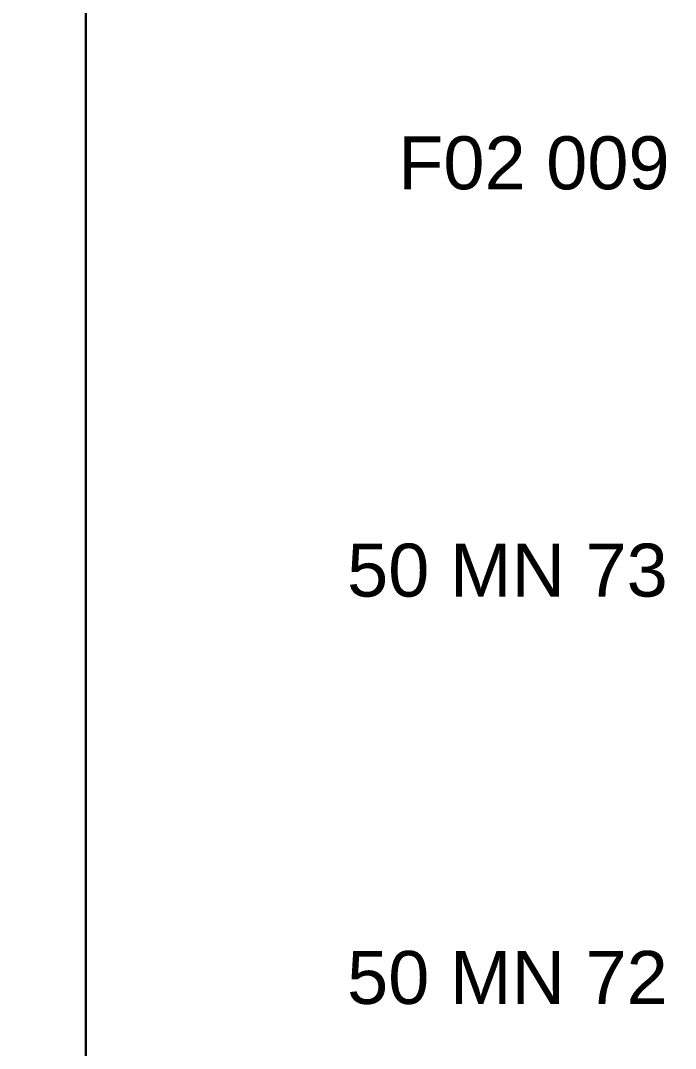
# Model space of a CAD drawing. Header units: millimetres. Extents: x 12 to 3612, y 18 to 315.
# Drawn here: x 1930.01 to 1954.74, y 156.9 to 195.71 of the extents above; entities that cross this region are included whole.
import ezdxf

# ---------------------------------------------------------------- set-up
doc = ezdxf.new("R2010")
doc.units = ezdxf.units.MM
doc.layers.add('antet_k', color=7, linetype='Continuous')
doc.styles.get("Standard").update_dxf_attribs({"font": 'arial.ttf'})

# ---------------------------------------------------------------- blocks, each defined once
blk = doc.blocks.new('MN50 ICV SİP. KAT. SYF.')
at = {"layer": 'antet_k', "color": 252}
blk.add_lwpolyline([(196.737, 36.054), (196.737, 333.054), (406.737, 333.054), (406.737, 36.054)], close=True, dxfattribs=at)

msp = doc.modelspace()

# ---------------------------------------------------------------- block references
for p in [(1525.735, -18.174), (1735.735, -18.174)]:
    msp.add_blockref('MN50 ICV SİP. KAT. SYF.', p)

# ---------------------------------------------------------------- texts
at = {"color": 0, "ltscale": 0.5, "char_height": 2, "width": 17.3969, "attachment_point": 3}
for s, insert in [('{\\pxqc;\\fArial|b0|i0|c162|p34;F02 009}', (1958.094, 191.337)), ('{\\pxqc;\\fArial|b0|i0|c162|p34;50 MN 73}', (1957.094, 175.96)), ('{\\pxqc;\\fArial|b0|i0|c162|p34;50 MN 72}', (1957.094, 160.582))]:
    msp.add_mtext(s, dxfattribs=dict(at, insert=insert))

doc.saveas('drawing.dxf')
